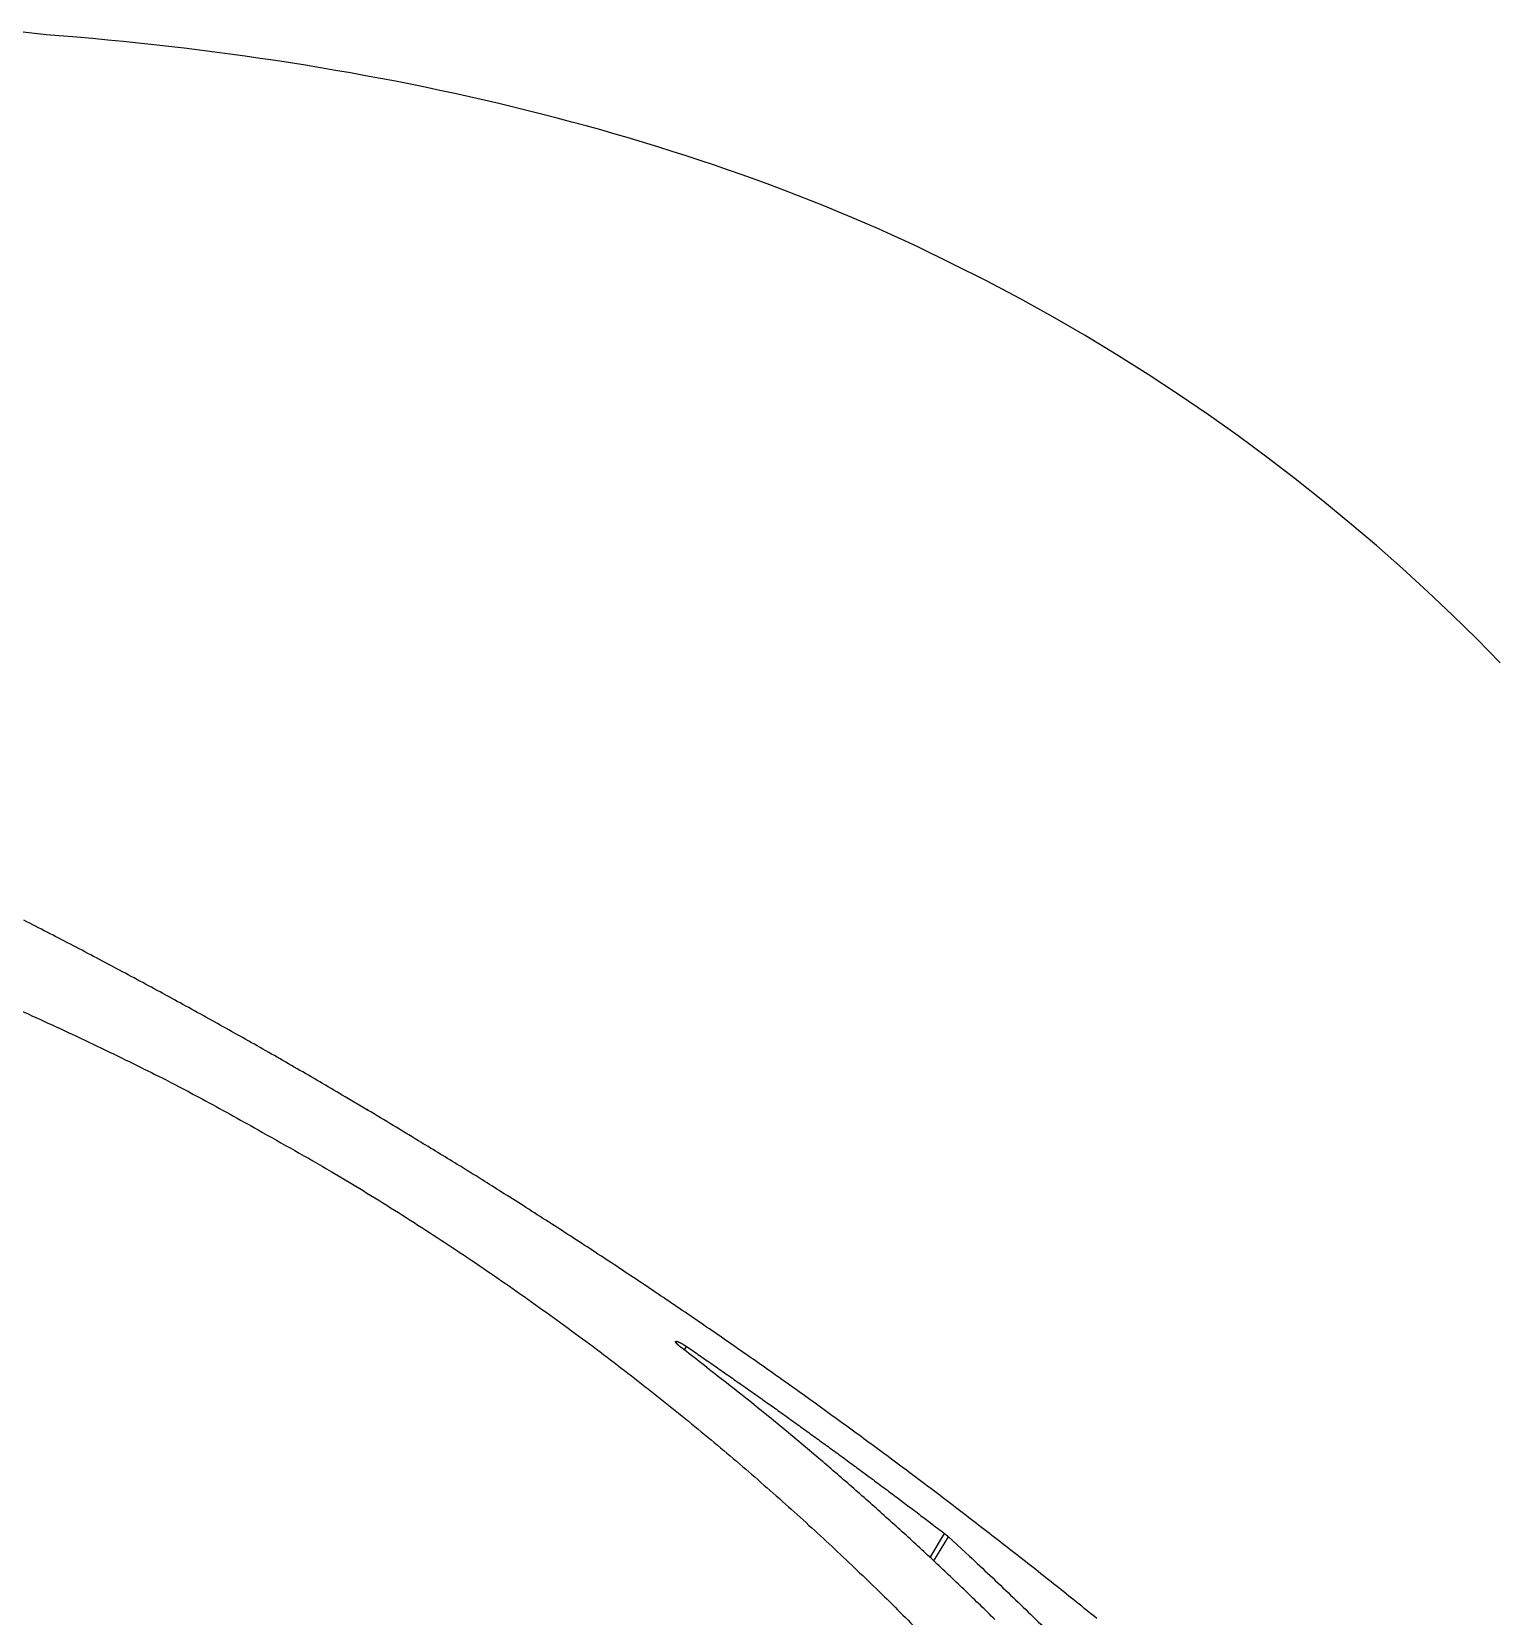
# Model space of a CAD drawing. Extents: x 527 to 614, y 487 to 635.
# Drawn here: x 547.77 to 552.92, y 525.26 to 530.81 of the extents above; entities that cross this region are included whole.
import ezdxf

# ---------------------------------------------------------------- set-up
doc = ezdxf.new("R2010")
doc.units = 0
doc.header["$MEASUREMENT"] = 0
for name, color, linetype in [('1', 4, 'Continuous'), ('204', 7, 'Continuous'), ('SPA', 2, 'Continuous')]:
    doc.layers.add(name, color=color, linetype=linetype)

# ---------------------------------------------------------------- blocks, each defined once
blk = doc.blocks.new('69')
at = {"layer": '204', "color": 4, "linetype": 'Continuous'}
for p, q in [((1.7512, 2.9436), (1.7528, 2.9462)), ((2.8611, 2.1026), (2.8685, 2.115)), ((3.723, 1.3747), (3.7731, 1.4588)), ((3.7353, 1.3632), (3.7866, 1.4476))]:
    blk.add_line(p, q, dxfattribs=at)
for points in [[(1.7512, 2.9436), (1.6723, 2.9903, 0.001061), (1.5931, 3.0368, 0.001062), (1.5138, 3.0828, 0.001062), (1.4342, 3.1286, 0.001061), (1.3545, 3.174, 0.00106), (1.2745, 3.219, 0.00106), (1.1944, 3.2637, 0.00106), (1.1141, 3.3081, 0.001059), (1.0336, 3.3521, 0.001059), (0.9529, 3.3958, 0.001059), (0.872, 3.4391, 0.001059), (0.791, 3.4821, 0.001059), (0.7097, 3.5248, 0.001058), (0.6283, 3.5671, 0.001058), (0.5467, 3.609, 0.001058)], [(0.4915, 3.3111, -0.002701), (0.6025, 3.2617, -0.003044), (0.7161, 3.2093, -0.003723), (0.833, 3.1534, -0.002794), (0.9432, 3.0997, -0.0009), (1.043, 3.0502, -0.004041), (1.1708, 2.9827, -0.00696), (1.367, 2.874, -0.003363), (1.6234, 2.7287, -0.001759)], [(4.307, 1.1608, 0.001057), (4.2357, 1.2184, 0.001057), (4.1641, 1.2757, 0.001058), (4.0923, 1.3327, 0.001059), (4.0203, 1.3894, 0.001059), (3.948, 1.4457, 0.001059), (3.8754, 1.5018, 0.001059), (3.8026, 1.5576, 0.001059), (3.7296, 1.6131, 0.001059), (3.6563, 1.6682, 0.001059), (3.5828, 1.723, 0.001058), (3.5091, 1.7776, 0.001058), (3.4351, 1.8318, 0.001058), (3.3609, 1.8857, 0.001058), (3.2865, 1.9393, 0.001058), (3.2118, 1.9926, 0.001058), (3.1369, 2.0456, 0.001057), (3.0617, 2.0982, 0.001058), (2.9864, 2.1505, 0.00106), (2.9108, 2.2025, 0.001057), (2.835, 2.2542, 0.001051), (2.759, 2.3056, 0.00106), (2.6827, 2.3566, 0.001082), (2.6061, 2.4075, 0.001051), (2.5296, 2.4578, 0.000982), (2.4533, 2.5074, 0.001084), (2.3756, 2.5576, 0.001293), (2.2958, 2.6085, 0.000981), (2.2208, 2.6561, 0.000336), (2.1528, 2.6989, 0.001385), (2.0651, 2.7532, 0.002385), (1.9293, 2.8359, 0.001166), (1.7512, 2.9436, 0.000618)], [(1.6234, 2.7287), (1.735, 2.6613, -0.003066), (1.8454, 2.5927, -0.00311), (1.9546, 2.523, -0.003106), (2.0626, 2.4522, -0.00306), (2.169, 2.3805, -0.003052), (2.274, 2.3079, -0.003063), (2.3773, 2.2346, -0.003059), (2.4787, 2.1607, -0.003034), (2.5781, 2.0864, -0.003017), (2.6753, 2.0119, -0.002965), (2.7705, 1.9371, -0.002938), (2.8636, 1.8623, -0.002902), (2.9545, 1.7873, -0.002879), (3.0435, 1.7124, -0.002839), (3.1303, 1.6374, -0.002816), (3.2151, 1.5626, -0.002778), (3.2978, 1.4879, -0.002755), (3.3786, 1.4134, -0.002715), (3.4572, 1.3392, -0.002696), (3.5339, 1.2653, -0.002661), (3.6086, 1.1917, -0.002636), (3.6812, 1.1187, -0.002594)], [(2.8501, 2.111), (2.8493, 2.1117, -0.001345), (2.8484, 2.1124, -0.00138), (2.8476, 2.113, -0.001412), (2.8467, 2.1137, -0.001441), (2.8459, 2.1143, -0.001477), (2.8451, 2.115, -0.001516), (2.8443, 2.1156, -0.001561), (2.8436, 2.1163, -0.001609), (2.8428, 2.1169, -0.001664), (2.8421, 2.1175, -0.001722), (2.8414, 2.1182, -0.001789), (2.8407, 2.1188, -0.001861), (2.84, 2.1194, -0.001944), (2.8393, 2.12, -0.002032), (2.8387, 2.1206, -0.002134), (2.8381, 2.1212, -0.002244), (2.8375, 2.1217, -0.002369), (2.8369, 2.1223, -0.002504), (2.8364, 2.1229, -0.002664), (2.8358, 2.1234, -0.00284), (2.8353, 2.1239, -0.003032), (2.8348, 2.1245, -0.003249), (2.8344, 2.125, -0.003508), (2.8339, 2.1255, -0.00377), (2.8335, 2.126, -0.004089), (2.8331, 2.1264, -0.004441), (2.8327, 2.1269, -0.004866), (2.8324, 2.1273, -0.005337), (2.8321, 2.1278, -0.005912), (2.8318, 2.1282, -0.00656), (2.8316, 2.1286, -0.007359), (2.8313, 2.129, -0.008272), (2.8311, 2.1293, -0.009414), (2.831, 2.1297, -0.01074), (2.8308, 2.13, -0.012404), (2.8307, 2.1303, -0.014346), (2.8306, 2.1306, -0.016832), (2.8305, 2.1309, -0.019753), (2.8305, 2.1312, -0.023247), (2.8305, 2.1314, -0.027144), (2.8305, 2.1317, -0.031587), (2.8305, 2.1319, -0.035634), (2.8306, 2.1321, -0.039159), (2.8307, 2.1322, -0.040971), (2.8308, 2.1324, -0.04078), (2.831, 2.1325, -0.038603), (2.8312, 2.1326, -0.034928), (2.8314, 2.1327, -0.030753), (2.8316, 2.1328, -0.026436), (2.8319, 2.1329, -0.022647), (2.8322, 2.1329, -0.019243), (2.8325, 2.1329, -0.016489), (2.8328, 2.1329, -0.014115), (2.8332, 2.1329, -0.012233), (2.8335, 2.1329, -0.010617), (2.834, 2.1328, -0.009334), (2.8344, 2.1328, -0.008221), (2.8348, 2.1327, -0.007329), (2.8353, 2.1326, -0.006545), (2.8358, 2.1325, -0.005909), (2.8364, 2.1323, -0.005341), (2.8369, 2.1321, -0.004877), (2.8375, 2.132, -0.004456), (2.8381, 2.1318, -0.004107), (2.8387, 2.1315, -0.00379), (2.8393, 2.1313, -0.003526), (2.84, 2.131, -0.003276), (2.8407, 2.1308, -0.003071), (2.8414, 2.1305, -0.002864), (2.8421, 2.1302, -0.002688), (2.8429, 2.1298, -0.002539), (2.8436, 2.1295, -0.002397), (2.8444, 2.1291, -0.002268), (2.8452, 2.1288, -0.002158), (2.8459, 2.1284, -0.002057), (2.8468, 2.128, -0.001966), (2.8476, 2.1276, -0.001882), (2.8484, 2.1272, -0.001808), (2.8492, 2.1267, -0.00174), (2.8501, 2.1263, -0.001679), (2.851, 2.1258, -0.001623), (2.8518, 2.1253, -0.001573), (2.8527, 2.1248, -0.001528), (2.8536, 2.1243, -0.00149), (2.8545, 2.1238, -0.001449), (2.8554, 2.1233, -0.001408), (2.8563, 2.1227, -0.00139), (2.8572, 2.1222, -0.001391), (2.8581, 2.1216, -0.001327), (2.8591, 2.1211, -0.00122), (2.86, 2.1205, -0.00133), (2.8609, 2.1199, -0.001569), (2.8619, 2.1193, -0.001172), (2.8628, 2.1187, -0.00039), (2.8636, 2.1182, -0.001646), (2.8647, 2.1175, -0.002809), (2.8663, 2.1164, -0.001355), (2.8685, 2.1149, -0.000711)], [(3.9496, 1.1574, 0.001588), (3.8984, 1.2076, 0.001599), (3.8465, 1.2578, 0.001605), (3.7938, 1.3081, 0.001616), (3.7404, 1.3585, 0.001614), (3.6862, 1.4088, 0.001612), (3.6314, 1.4592, 0.001632), (3.5757, 1.5096, 0.001677), (3.5192, 1.5601, 0.001629), (3.4622, 1.6104, 0.00152), (3.4049, 1.6604, 0.001697), (3.3458, 1.7111, 0.002055), (3.2844, 1.7629, 0.001537), (3.2264, 1.8116, 0.000473), (3.1735, 1.8555, 0.00223), (3.104, 1.9118, 0.003868), (2.9946, 1.9981, 0.001857), (2.8501, 2.111, 0.000967)], [(2.8685, 2.1149), (2.8915, 2.0991, -0.000324), (2.9146, 2.0833, -0.000325), (2.9375, 2.0674, -0.000325), (2.9605, 2.0514, -0.000325), (2.9835, 2.0355, -0.000325), (3.0064, 2.0195, -0.000325), (3.0293, 2.0035, -0.000325), (3.0522, 1.9875, -0.000325), (3.0751, 1.9714, -0.000325), (3.0979, 1.9553, -0.000325), (3.1207, 1.9392, -0.000325), (3.1435, 1.923, -0.000325), (3.1663, 1.9069, -0.000325), (3.1891, 1.8906, -0.000325), (3.2118, 1.8744, -0.000325), (3.2345, 1.8581, -0.000325), (3.2572, 1.8418, -0.000325), (3.2799, 1.8255, -0.000325), (3.3025, 1.8091, -0.000325), (3.3251, 1.7928, -0.000325), (3.3477, 1.7763, -0.000324), (3.3703, 1.7599, -0.000324), (3.3929, 1.7434, -0.000325), (3.4154, 1.7269, -0.000325), (3.438, 1.7104, -0.000324), (3.4604, 1.6938, -0.000322), (3.4829, 1.6772, -0.000325), (3.5054, 1.6606, -0.000332), (3.5278, 1.6439, -0.000322), (3.5502, 1.6273, -0.000301), (3.5724, 1.6107, -0.000332), (3.595, 1.5938, -0.000396), (3.618, 1.5765, -0.0003), (3.6396, 1.5603, -0.000103), (3.6592, 1.5455, -0.000424), (3.6842, 1.5266, -0.000729), (3.7227, 1.4973, -0.000356), (3.7731, 1.4588, -0.000189)], [(3.7731, 1.4588), (3.7735, 1.4586, -0.000495), (3.7738, 1.4583, -0.000496), (3.7742, 1.458, -0.000497), (3.7746, 1.4577, -0.000497), (3.7749, 1.4575, -0.000497), (3.7753, 1.4572, -0.000497), (3.7756, 1.4569, -0.000498), (3.776, 1.4566, -0.000499), (3.7763, 1.4563, -0.000499), (3.7767, 1.456, -0.0005), (3.7771, 1.4558, -0.000502), (3.7774, 1.4555, -0.000503), (3.7778, 1.4552, -0.000504), (3.7781, 1.4549, -0.000506), (3.7785, 1.4546, -0.000507), (3.7788, 1.4544, -0.000509), (3.7791, 1.4541, -0.000511), (3.7795, 1.4538, -0.000513), (3.7798, 1.4535, -0.000516), (3.7802, 1.4532, -0.000518), (3.7805, 1.4529, -0.000521), (3.7808, 1.4527, -0.000524), (3.7812, 1.4524, -0.000527), (3.7815, 1.4521, -0.000531), (3.7818, 1.4518, -0.000533), (3.7822, 1.4515, -0.000533), (3.7825, 1.4513, -0.000542), (3.7828, 1.451, -0.000557), (3.7831, 1.4507, -0.000545), (3.7835, 1.4504, -0.000513), (3.7838, 1.4501, -0.000571), (3.7841, 1.4499, -0.000687), (3.7844, 1.4496, -0.000527), (3.7847, 1.4493, -0.000181), (3.785, 1.4491, -0.000751), (3.7854, 1.4488, -0.001318), (3.7859, 1.4483, -0.000656), (3.7866, 1.4477, -0.00035)], [(3.7866, 1.4477), (3.8601, 1.3799, -0.002039), (3.9327, 1.3119, -0.002072), (4.0043, 1.2437, -0.002084), (4.0749, 1.1753, -0.002071), (4.1446, 1.1067, -0.002068)]]:
    blk.add_lwpolyline(points, format="xyb", dxfattribs=at)
blk = doc.blocks.new('2010VANGUARD')
at = {"layer": 'SPA'}
for points in [[(20.9248, 25.7739), (20.8342, 25.7847)], [(23.9797, 25.0304), (23.9339, 25.0518), (23.8877, 25.0728), (23.8413, 25.0935), (23.7947, 25.1139), (23.7478, 25.1339), (23.7006, 25.1536), (23.6532, 25.173), (23.6056, 25.1921), (23.5578, 25.2108), (23.5098, 25.2292), (23.4615, 25.2473), (23.4131, 25.2651), (23.3644, 25.2826), (23.3156, 25.2997), (23.2665, 25.3166), (23.2173, 25.3331), (23.1679, 25.3493), (23.1183, 25.3652), (23.0686, 25.3808), (23.0187, 25.3961), (22.9687, 25.411), (22.9185, 25.4257), (22.8681, 25.4401), (22.8176, 25.4542), (22.7669, 25.468), (22.7161, 25.4815), (22.6652, 25.4946), (22.6141, 25.5075), (22.5629, 25.5202), (22.5116, 25.5325), (22.4601, 25.5445), (22.4085, 25.5562), (22.3568, 25.5677), (22.305, 25.5789), (22.2531, 25.5897), (22.2011, 25.6004), (22.1489, 25.6107), (22.0967, 25.6207), (22.0443, 25.6305), (21.9919, 25.64), (21.9393, 25.6492), (21.8867, 25.6582), (21.8339, 25.6668), (21.7811, 25.6752), (21.7281, 25.6834), (21.6751, 25.6912), (21.622, 25.6988), (21.5688, 25.7062), (21.5156, 25.7132), (21.4622, 25.7201), (21.4088, 25.7266), (21.3553, 25.7329), (21.3017, 25.7389), (21.2481, 25.7447), (21.1944, 25.7502), (21.1406, 25.7555), (21.0868, 25.7605), (21.0328, 25.7652), (20.9248, 25.7739)], [(26.0208, 23.5722), (25.938, 23.6561), (25.8532, 23.7392), (25.7664, 23.8215), (25.6775, 23.9028), (25.5866, 23.9831), (25.4936, 24.0624), (25.3987, 24.1406), (25.3017, 24.2176), (25.2026, 24.2935), (25.1016, 24.368), (24.9985, 24.4412), (24.8934, 24.5131), (24.7863, 24.5834), (24.6771, 24.6523), (24.5659, 24.7196), (24.4527, 24.7852), (24.3375, 24.8492), (24.2203, 24.9114), (23.9797, 25.0304)]]:
    blk.add_lwpolyline(points, dxfattribs=at)
at = {"layer": '1'}
blk.add_blockref('69', (20.3003, 19.0611), dxfattribs=at)

msp = doc.modelspace()

# ---------------------------------------------------------------- block references
at = {"layer": '1'}
msp.add_blockref('2010VANGUARD', (526.9005, 505.0267), dxfattribs=at)

doc.saveas('drawing.dxf')
